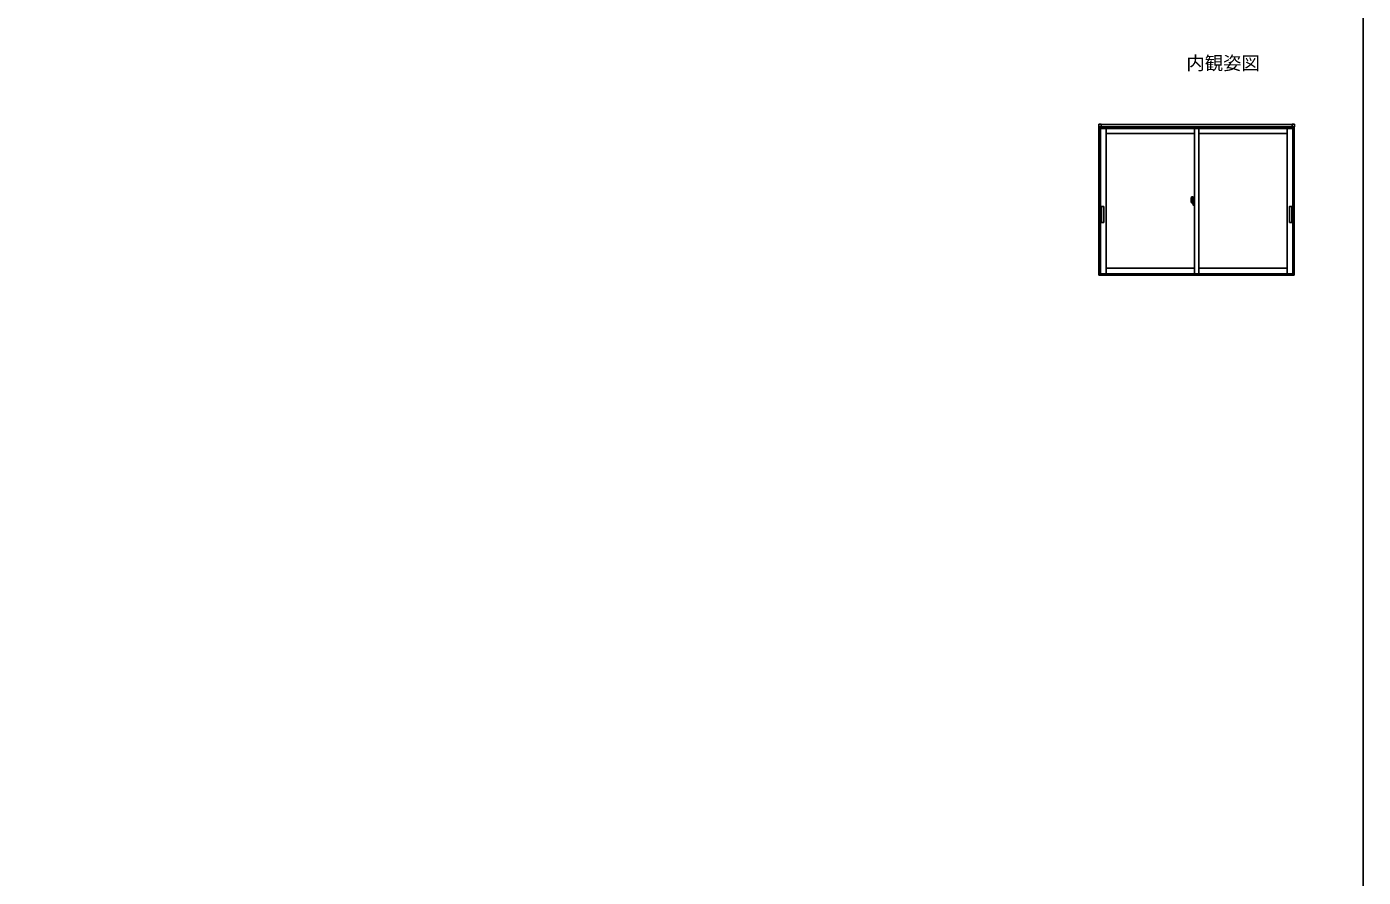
# Model space of a CAD drawing. Units: millimetres, scale not verified. Extents: x -525 to 525, y -782 to 777.
# Drawn here: x -57 to 525, y -377 to -7 of the extents above; entities that cross this region are included whole.
import ezdxf
from ezdxf.enums import TextEntityAlignment as Align

# ---------------------------------------------------------------- set-up
doc = ezdxf.new("R2010")
doc.units = ezdxf.units.MM
doc.header["$LTSCALE"] = 4
for name, color, linetype in [('0-1_USER1', 3, 'Continuous'), ('0-5_YKK_A1', 4, 'Continuous'), ('0-7_YKK_ZWAK', 7, 'Continuous')]:
    doc.layers.add(name, color=color, linetype=linetype)
doc.styles.add('ＭＳ ゴシック', font='')
doc.styles.get('ＭＳ ゴシック').set_extended_font_data('MS Gothic')

msp = doc.modelspace()

# ---------------------------------------------------------------- linework, layer by layer
at = {"layer": '0-5_YKK_A1'}
for p, q in [((409.925, -49.5), (409.925, -50.575)), ((409.975, -49.475), (409.95, -49.475)), ((409.95, -50.6), (409.975, -50.6)), ((409.975, -49.475), (410.956, -49.475)), ((410.956, -50.6), (409.975, -50.6)), ((410, -50.6), (495, -50.6)), ((410.981, -49.5), (494.019, -49.5)), ((410.981, -49.5), (410.981, -50.575)), ((451.525, -51.3), (451.525, -114.5)), ((453.475, -51.3), (453.475, -114.5)), ((494.019, -49.5), (494.019, -50.575)), ((495.025, -49.475), (494.044, -49.475)), ((494.044, -50.6), (495.025, -50.6)), ((495.025, -49.475), (495.05, -49.475)), ((495.05, -50.6), (495.025, -50.6)), ((495.075, -49.5), (495.075, -50.575)), ((413.175, -53.45), (451.525, -53.45)), ((453.475, -53.45), (491.825, -53.45)), ((450.359, -81.066), (450.799, -81.051)), ((450.825, -81.076), (450.825, -82.235)), ((450.95, -81.289), (450.95, -82.175)), ((451.1, -81.235), (450.998, -81.239)), ((451.1, -81.235), (451.1, -82.2)), ((451.1, -81.239), (451.1, -82.2)), ((451.124, -81.214), (451.525, -81.2)), ((451.525, -81.2), (451.525, -84.7)), ((411.087, -92.15), (411.087, -85.25)), ((411.137, -85.2), (412.037, -85.2)), ((412.087, -85.25), (412.087, -92.15)), ((449.962, -82.95), (451.614, -82.95)), ((450.125, -82.22), (450.125, -83.437)), ((450.173, -83.487), (450.38, -83.494)), ((450.713, -82.083), (450.325, -82.083)), ((450.325, -83.142), (450.325, -82.083)), ((450.325, -83.145), (450.325, -83.142)), ((450.326, -83.192), (450.325, -83.145)), ((450.326, -83.182), (450.325, -83.145)), ((450.35, -82.155), (450.713, -82.155)), ((450.35, -83.135), (450.35, -82.155)), ((450.38, -83.322), (450.38, -83.494)), ((450.595, -83.322), (450.38, -83.322)), ((450.395, -83.322), (450.395, -83.337)), ((450.395, -83.337), (450.395, -83.474)), ((450.525, -83.838), (450.525, -83.888)), ((450.713, -83.888), (450.525, -83.888)), ((450.55, -83.813), (450.713, -83.813)), ((450.595, -83.316), (450.595, -83.322)), ((450.635, -83.316), (450.595, -83.316)), ((450.635, -82.532), (450.635, -83.316)), ((450.81, -82.532), (450.635, -82.532)), ((450.715, -82.79), (450.64, -82.79)), ((450.64, -82.813), (450.64, -82.79)), ((450.64, -82.813), (450.64, -83.015)), ((450.715, -83.015), (450.64, -83.015)), ((450.715, -82.813), (450.715, -82.79)), ((450.75, -82.79), (450.715, -82.79)), ((450.715, -82.813), (450.715, -83.015)), ((450.787, -82.794), (450.74, -82.797)), ((450.75, -83.391), (450.74, -83.391)), ((450.75, -82.193), (450.75, -82.79)), ((450.75, -82.796), (450.75, -83.776)), ((450.75, -83.121), (450.75, -83.391)), ((450.81, -82.235), (450.81, -82.532)), ((450.825, -82.235), (450.81, -82.235)), ((450.81, -82.776), (450.81, -82.675)), ((450.825, -82.195), (450.825, -82.754)), ((450.825, -83.498), (450.825, -82.402)), ((450.825, -82.754), (450.825, -82.978)), ((450.825, -82.978), (450.825, -83.776)), ((450.85, -82.377), (450.95, -82.375)), ((450.95, -83.525), (450.85, -83.523)), ((451.1, -82.175), (450.95, -82.175)), ((450.95, -82.542), (450.95, -82.229)), ((450.95, -83.671), (450.95, -83.358)), ((450.95, -84.611), (450.95, -83.725)), ((451.1, -83.725), (450.95, -83.725)), ((451.1, -82.2), (450.974, -82.204)), ((451.1, -83.7), (450.974, -83.696)), ((450.975, -82.2), (450.975, -82.175)), ((451.1, -82.2), (450.975, -82.2)), ((450.975, -83.7), (450.975, -83.725)), ((451.1, -83.7), (450.975, -83.7)), ((450.998, -82.616), (450.998, -83.284)), ((451.1, -84.665), (450.998, -84.661)), ((451.01, -82.617), (451.01, -83.633)), ((451.495, -82.576), (451.035, -82.592)), ((451.035, -83.658), (451.495, -83.674)), ((451.06, -82.2), (451.06, -82.201)), ((451.06, -83.7), (451.06, -83.699)), ((451.1, -83.7), (451.1, -84.661)), ((451.1, -84.665), (451.1, -83.7)), ((451.124, -84.686), (451.525, -84.7)), ((451.18, -82.46), (451.18, -82.53)), ((451.365, -82.435), (451.205, -82.435)), ((451.205, -82.555), (451.365, -82.555)), ((451.39, -82.46), (451.39, -82.53)), ((451.51, -82.591), (451.51, -83.659)), ((451.51, -82.591), (451.51, -82.596)), ((451.525, -82.813), (451.51, -82.813)), ((451.525, -83.138), (451.51, -83.138)), ((492.913, -85.25), (492.913, -92.15)), ((493.863, -85.2), (492.963, -85.2)), ((493.913, -92.15), (493.913, -85.25)), ((412.037, -92.2), (411.137, -92.2)), ((492.963, -92.2), (493.863, -92.2))]:
    msp.add_line(p, q, dxfattribs=at)
at = {"layer": '0-5_YKK_A1', "color": 7}
for p, q in [((410, -50.6), (410, -115.2)), ((410.7, -50.6), (410.7, -115.2)), ((494.3, -51.3), (410.7, -51.3)), ((413.175, -51.3), (413.175, -114.5)), ((491.825, -114.5), (491.825, -51.3)), ((494.3, -50.6), (494.3, -115.2)), ((495, -50.6), (495, -115.2)), ((410, -115.2), (495, -115.2)), ((410.7, -114.5), (494.3, -114.5)), ((413.175, -112.15), (451.525, -112.15)), ((453.475, -112.15), (491.825, -112.15))]:
    msp.add_line(p, q, dxfattribs=at)
at = {"layer": '0-5_YKK_A1'}
for points in [[(450.74, -82.797), (450.74, -83.495), (450.395, -83.474)], [(450.525, -83.888), (450.503, -83.858), (450.492, -83.841)], [(450.75, -83.015), (450.74, -83.015), (450.715, -83.015)], [(450.825, -82.651), (450.81, -82.651), (450.75, -82.651)], [(450.81, -82.675), (450.81, -82.647), (450.81, -82.532)], [(450.998, -82.616), (450.998, -82.616), (450.989, -82.614), (450.979, -82.609), (450.967, -82.596), (450.954, -82.57), (450.95, -82.542)], [(450.95, -83.358), (450.95, -83.349), (450.958, -83.321), (450.965, -83.308), (450.974, -83.296), (450.982, -83.289), (450.993, -83.285), (450.998, -83.284)]]:
    msp.add_lwpolyline(points, dxfattribs=at)
for centre, radius, start, end in [((409.95, -49.5), 0.025, 90.00109, 180.00109), ((409.95, -50.575), 0.025, 179.99891, 269.99891), ((410.956, -49.5), 0.025, 0, 90), ((410.956, -50.575), 0.025, 270, 0), ((494.044, -49.5), 0.025, 90, 180), ((494.044, -50.575), 0.025, 180, 270), ((495.05, -49.5), 0.025, 359.99891, 89.99891), ((495.05, -50.575), 0.025, 270.00109, 0.00109), ((453.75, -82.255), 3.625, 161.41884, 179.44058), ((450.361, -81.116), 0.05, 92, 161.41884), ((450.8, -81.076), 0.025, 0, 92), ((451, -81.289), 0.05, 92, 180), ((451.125, -81.239), 0.025, 92, 180), ((411.137, -85.25), 0.05, 90, 180), ((412.037, -85.25), 0.05, 0, 90), ((450.175, -83.437), 0.05, 180, 268), ((450.35, -82.13), 0.025, 180, 270), ((451.801, -83.145), 1.476, 179.91894, 190.81318), ((451.633, -83.203), 1.307, 179.5362, 192.85144), ((451.822, -83.176), 1.472, 178.42075, 189.33089), ((451.274, -83.282), 0.933, 188.62914, 193.1575), ((451.633, -83.203), 1.307, 192.85144, 209.23122), ((451.274, -83.282), 0.933, 193.1575, 216.63292), ((451.235, -83.262), 0.88, 189.9821, 192.05297), ((451.235, -83.262), 0.88, 192.05297, 193.52399), ((451.235, -83.262), 0.88, 193.52399, 218.82619), ((450.55, -83.838), 0.025, 90, 180), ((450.713, -82.195), 0.113, 0, 90), ((450.713, -82.193), 0.0375, 0, 90), ((450.713, -83.776), 0.0375, 270, 0), ((450.713, -83.776), 0.113, 270, 0), ((450.85, -82.402), 0.025, 91, 180), ((450.85, -83.498), 0.025, 180, 269.00002), ((450.975, -82.229), 0.025, 91.99999, 180), ((450.975, -83.671), 0.025, 180, 268.00001), ((451, -84.611), 0.05, 180, 268), ((451.035, -82.618), 0.0254, 88.99206, 157.90245), ((451.035, -83.632), 0.0256, 202.43823, 270.66726), ((451.125, -84.661), 0.025, 180, 268), ((451.205, -82.46), 0.025, 90, 180), ((451.205, -82.53), 0.025, 180, 270), ((451.365, -82.46), 0.025, 0, 90), ((451.365, -82.53), 0.025, 270, 0), ((492.963, -85.25), 0.05, 90, 180), ((493.863, -85.25), 0.05, 0, 90), ((411.137, -92.15), 0.05, 180, 270), ((412.037, -92.15), 0.05, 270, 0), ((492.963, -92.15), 0.05, 180, 270), ((493.863, -92.15), 0.05, 270, 0)]:
    msp.add_arc(centre, radius, start, end, dxfattribs=at)
for centre, major_axis, ratio, start_param, end_param in [((450.785, -82.777), (-0.025, -0.001), 0.686698, 1.6043462, 3.114056), ((451.035, -82.617), (-0.0236, 0.0086), 0.995692, 6.2803203, 6.6313047), ((451.035, -83.633), (-0.0236, -0.0086), 0.995692, 5.9350659, 6.2860503), ((451.495, -82.591), (0.0106, 0.011), 0.965668, 5.4977978, 7.1034794), ((451.495, -83.659), (-0.0106, 0.011), 0.965668, 2.3212985, 3.9269802)]:
    msp.add_ellipse(centre, major_axis=major_axis, ratio=ratio, start_param=start_param, end_param=end_param, dxfattribs=at)
at = {"layer": '0-7_YKK_ZWAK'}
msp.add_lwpolyline([(-525, -782.5), (525, -782.5), (525, 747.5)], dxfattribs=at)

# ---------------------------------------------------------------- texts
at = {"layer": '0-1_USER1', "style": 'ＭＳ ゴシック'}
msp.add_text('内観姿図', height=5.865, dxfattribs=at).set_placement((448, -27.5), align=Align.BOTTOM_LEFT)

doc.saveas('drawing.dxf')
